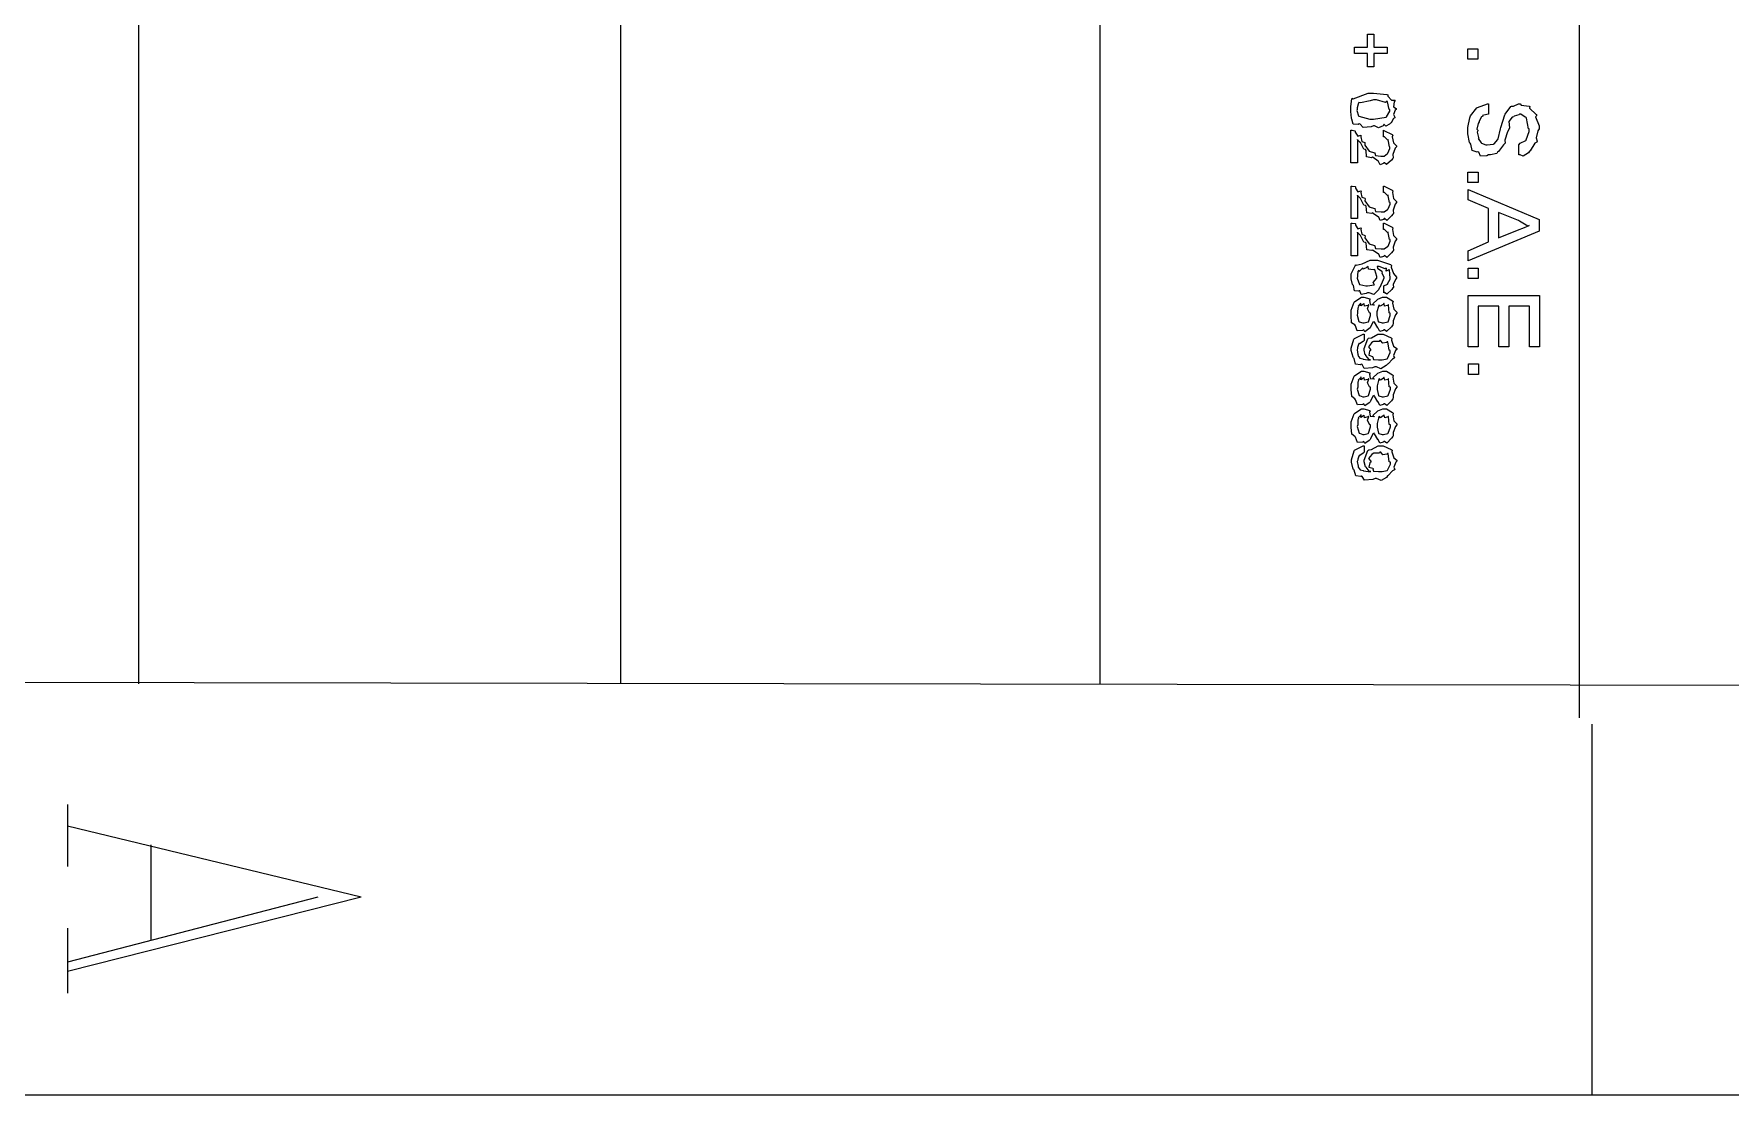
# Model space of a CAD drawing. Extents: x 0.2 to 11.6, y 0.3 to 16.2.
# Drawn here: x 1.045 to 1.96, y 0.31 to 0.882 of the extents above; entities that cross this region are included whole.
import ezdxf

# ---------------------------------------------------------------- set-up
doc = ezdxf.new("R2010")
doc.units = 0
doc.header["$MEASUREMENT"] = 0

msp = doc.modelspace()

# ---------------------------------------------------------------- linework, layer by layer
at = {"color": 0}
for p, q in [((1.10167, 4.18001), (1.10167, 0.531685)), ((1.36165, 0.531685), (1.36165, 4.18001)), ((1.62001, 0.531685), (1.62001, 4.18001)), ((1.87831, 0.513346), (1.87831, 4.18001)), ((1.76406, 0.875), (1.76406, 0.881944)), ((1.76406, 0.881944), (1.76753, 0.881943)), ((1.76753, 0.881943), (1.76753, 0.874999)), ((1.75711, 0.875), (1.76406, 0.875)), ((1.75711, 0.871529), (1.75711, 0.875)), ((1.75711, 0.875), (1.75711, 0.875)), ((1.76406, 0.871529), (1.75711, 0.871529)), ((1.76406, 0.864368), (1.76406, 0.871529)), ((1.76753, 0.874999), (1.77468, 0.874999)), ((1.77468, 0.871528), (1.76753, 0.871528)), ((1.76753, 0.871528), (1.76753, 0.864367)), ((1.77468, 0.874999), (1.77468, 0.871528)), ((1.81814, 0.874078), (1.82357, 0.874079)), ((1.81814, 0.868435), (1.81814, 0.874078)), ((1.81814, 0.874078), (1.81814, 0.874078)), ((1.82357, 0.874079), (1.82357, 0.868435)), ((1.76753, 0.864367), (1.76406, 0.864368)), ((1.82357, 0.868435), (1.81814, 0.868435)), ((1.7551, 0.842935), (1.75564, 0.847168)), ((1.7551, 0.841415), (1.7551, 0.842935)), ((1.7551, 0.840276), (1.7551, 0.841415)), ((1.75564, 0.847168), (1.75575, 0.847492)), ((1.75575, 0.847492), (1.75646, 0.847004)), ((1.75646, 0.847004), (1.76454, 0.850096)), ((1.75857, 0.841415), (1.75831, 0.840713)), ((1.759, 0.84429), (1.75857, 0.842175)), ((1.75857, 0.842175), (1.75857, 0.841415)), ((1.75944, 0.845104), (1.759, 0.84429)), ((1.76025, 0.844997), (1.75944, 0.845157)), ((1.75944, 0.845157), (1.75944, 0.845104)), ((1.76557, 0.845975), (1.76025, 0.844997)), ((1.76454, 0.850096), (1.76725, 0.850096)), ((1.76725, 0.846625), (1.76557, 0.845975)), ((1.76725, 0.850096), (1.76725, 0.850096)), ((1.76725, 0.850096), (1.77447, 0.849393)), ((1.76725, 0.850096), (1.76725, 0.850096)), ((1.76888, 0.846624), (1.76725, 0.846625)), ((1.76725, 0.846625), (1.76725, 0.846625)), ((1.77382, 0.845104), (1.76888, 0.846624)), ((1.77463, 0.845756), (1.77382, 0.845104)), ((1.77447, 0.849393), (1.77507, 0.849229)), ((1.77485, 0.845431), (1.77463, 0.845756)), ((1.77587, 0.841417), (1.77485, 0.845431)), ((1.77507, 0.849229), (1.77507, 0.848525)), ((1.77507, 0.848525), (1.77696, 0.846353)), ((1.77615, 0.841417), (1.77587, 0.841417)), ((1.77615, 0.840386), (1.77615, 0.841417)), ((1.77696, 0.846353), (1.77892, 0.846354)), ((1.77854, 0.845539), (1.77815, 0.842828)), ((1.77815, 0.842828), (1.77962, 0.841796)), ((1.77897, 0.846192), (1.77854, 0.845539)), ((1.77892, 0.846354), (1.77897, 0.846192)), ((1.77962, 0.841415), (1.77903, 0.840929)), ((1.77962, 0.841796), (1.77962, 0.841415)), ((1.81961, 0.83789), (1.82297, 0.842176)), ((1.82297, 0.842176), (1.8234, 0.842449)), ((1.8234, 0.842449), (1.82872, 0.844401)), ((1.8234, 0.842449), (1.8234, 0.842449)), ((1.82872, 0.844401), (1.82926, 0.8444)), ((1.82926, 0.8444), (1.82926, 0.838758)), ((1.82926, 0.8444), (1.82926, 0.8444)), ((1.83832, 0.838813), (1.84131, 0.842882)), ((1.84131, 0.842882), (1.84164, 0.843099)), ((1.84164, 0.843099), (1.84272, 0.843207)), ((1.84164, 0.843099), (1.84164, 0.843099)), ((1.84272, 0.843207), (1.84549, 0.8444)), ((1.84549, 0.8444), (1.8464, 0.844401)), ((1.8464, 0.844401), (1.84685, 0.843696)), ((1.84685, 0.843696), (1.85118, 0.843153)), ((1.85118, 0.843153), (1.85161, 0.842882)), ((1.85161, 0.842882), (1.85151, 0.842014)), ((1.85151, 0.842014), (1.85508, 0.83865)), ((1.75543, 0.83675), (1.7551, 0.840276)), ((1.75553, 0.836424), (1.75543, 0.83675)), ((1.75564, 0.836099), (1.75553, 0.836424)), ((1.75629, 0.833386), (1.75564, 0.836099)), ((1.75911, 0.833225), (1.75629, 0.833386)), ((1.75831, 0.840713), (1.75928, 0.837944)), ((1.75965, 0.833604), (1.75911, 0.833225)), ((1.75928, 0.837944), (1.75944, 0.837726)), ((1.75944, 0.837726), (1.75944, 0.837726)), ((1.75944, 0.837726), (1.76531, 0.836207)), ((1.76019, 0.833442), (1.75965, 0.833604)), ((1.76172, 0.831543), (1.76019, 0.833442)), ((1.76531, 0.836207), (1.76725, 0.836207)), ((1.76725, 0.832519), (1.766, 0.831976)), ((1.76725, 0.836207), (1.77408, 0.837131)), ((1.76725, 0.836207), (1.76725, 0.836207)), ((1.7679, 0.832519), (1.76725, 0.832519)), ((1.76997, 0.831376), (1.7679, 0.832519)), ((1.77246, 0.832572), (1.76997, 0.831376)), ((1.77289, 0.833169), (1.77246, 0.832572)), ((1.77306, 0.833225), (1.77289, 0.833169)), ((1.77393, 0.832301), (1.77306, 0.833225)), ((1.77604, 0.833496), (1.77393, 0.832301)), ((1.77408, 0.837131), (1.77442, 0.837294)), ((1.77442, 0.837294), (1.77615, 0.840386)), ((1.77442, 0.837294), (1.77442, 0.837294)), ((1.77658, 0.834038), (1.77604, 0.833496)), ((1.77681, 0.834092), (1.77658, 0.834038)), ((1.77806, 0.836532), (1.77681, 0.834092)), ((1.77903, 0.840929), (1.77806, 0.838596)), ((1.77806, 0.838596), (1.77886, 0.837185)), ((1.77875, 0.836858), (1.77806, 0.836532)), ((1.77886, 0.837185), (1.77875, 0.836858)), ((1.81819, 0.831599), (1.81928, 0.836914)), ((1.81928, 0.836914), (1.8195, 0.837457)), ((1.8195, 0.837457), (1.81961, 0.83789)), ((1.82383, 0.833713), (1.82297, 0.830783)), ((1.82428, 0.834636), (1.82383, 0.833713)), ((1.82437, 0.834961), (1.82428, 0.834636)), ((1.82551, 0.837457), (1.82437, 0.834961)), ((1.82622, 0.837674), (1.82551, 0.837457)), ((1.82844, 0.838596), (1.82611, 0.838053)), ((1.82611, 0.838053), (1.82622, 0.837728)), ((1.82622, 0.837728), (1.82622, 0.837674)), ((1.82926, 0.838758), (1.82844, 0.838596)), ((1.83599, 0.831597), (1.83817, 0.838378)), ((1.83817, 0.838378), (1.83838, 0.83876)), ((1.83838, 0.83876), (1.83832, 0.838813)), ((1.84212, 0.837238), (1.84022, 0.834907)), ((1.84022, 0.834907), (1.84056, 0.831489)), ((1.84293, 0.837457), (1.84212, 0.837238)), ((1.8431, 0.837674), (1.84293, 0.837457)), ((1.84565, 0.838542), (1.8431, 0.837674)), ((1.84597, 0.838758), (1.84565, 0.838542)), ((1.84674, 0.838758), (1.84597, 0.838758)), ((1.84907, 0.83724), (1.84674, 0.838758)), ((1.84967, 0.837022), (1.84907, 0.83724)), ((1.84987, 0.836697), (1.84967, 0.837022)), ((1.85097, 0.830946), (1.84987, 0.836697)), ((1.85531, 0.838106), (1.85471, 0.8374)), ((1.85471, 0.8374), (1.85661, 0.832574)), ((1.85508, 0.83865), (1.85531, 0.838106)), ((1.85661, 0.832574), (1.85661, 0.830946)), ((1.75515, 0.812556), (1.75515, 0.830135)), ((1.75515, 0.830135), (1.75575, 0.830135)), ((1.75575, 0.830135), (1.75732, 0.829808)), ((1.75732, 0.829808), (1.75754, 0.829699)), ((1.75754, 0.829699), (1.75754, 0.829046)), ((1.75754, 0.829046), (1.75885, 0.827042)), ((1.75874, 0.825035), (1.75863, 0.825143)), ((1.75863, 0.825143), (1.75863, 0.812556)), ((1.7601, 0.823624), (1.75874, 0.825035)), ((1.75885, 0.827042), (1.76042, 0.827474)), ((1.76014, 0.823624), (1.7601, 0.823624)), ((1.76025, 0.823461), (1.76014, 0.823624)), ((1.7621, 0.819881), (1.76025, 0.823461)), ((1.76042, 0.827474), (1.76058, 0.827313)), ((1.76058, 0.827313), (1.76042, 0.826606)), ((1.76042, 0.826606), (1.76107, 0.824058)), ((1.76107, 0.824058), (1.76264, 0.823515)), ((1.766, 0.831976), (1.76172, 0.831543)), ((1.76264, 0.823515), (1.76275, 0.82319)), ((1.76275, 0.82319), (1.76269, 0.822158)), ((1.77274, 0.82666), (1.77274, 0.830135)), ((1.77274, 0.830135), (1.77294, 0.830078)), ((1.77328, 0.826662), (1.77274, 0.82666)), ((1.77294, 0.830078), (1.7774, 0.82791)), ((1.7749, 0.825032), (1.77328, 0.826662)), ((1.77512, 0.825143), (1.7749, 0.825032)), ((1.77528, 0.824926), (1.77512, 0.825143)), ((1.77593, 0.821236), (1.77528, 0.824926)), ((1.7774, 0.82791), (1.77772, 0.827528)), ((1.77772, 0.827528), (1.77746, 0.82666)), ((1.77746, 0.82666), (1.77806, 0.823408)), ((1.77806, 0.823408), (1.77968, 0.821778)), ((1.81819, 0.829644), (1.81819, 0.831599)), ((1.81819, 0.828125), (1.81819, 0.829644)), ((1.81917, 0.823514), (1.81819, 0.828125)), ((1.8195, 0.823133), (1.81917, 0.823514)), ((1.81972, 0.822647), (1.8195, 0.823133)), ((1.82297, 0.830783), (1.82362, 0.830132)), ((1.82362, 0.829861), (1.82324, 0.829101)), ((1.82324, 0.829101), (1.82394, 0.826281)), ((1.82362, 0.830132), (1.82362, 0.829861)), ((1.82406, 0.825956), (1.82383, 0.825629)), ((1.82383, 0.825629), (1.82542, 0.823296)), ((1.82394, 0.826281), (1.82406, 0.825956)), ((1.82542, 0.823296), (1.82557, 0.823135)), ((1.82557, 0.823135), (1.82557, 0.823135)), ((1.82557, 0.823135), (1.82785, 0.822267)), ((1.83231, 0.822754), (1.83431, 0.825139)), ((1.83431, 0.825139), (1.83447, 0.825521)), ((1.83447, 0.825521), (1.83578, 0.830836)), ((1.83447, 0.825521), (1.83447, 0.825521)), ((1.83578, 0.830836), (1.83599, 0.831597)), ((1.83599, 0.831597), (1.83599, 0.831597)), ((1.83817, 0.822915), (1.8374, 0.822374)), ((1.83963, 0.82921), (1.83817, 0.824761)), ((1.83817, 0.824761), (1.83832, 0.823242)), ((1.83832, 0.823242), (1.83817, 0.822915)), ((1.84033, 0.830513), (1.83963, 0.82921)), ((1.84056, 0.831489), (1.84033, 0.830513)), ((1.84576, 0.822265), (1.84631, 0.823133)), ((1.84631, 0.823133), (1.84944, 0.824544)), ((1.84944, 0.824544), (1.84967, 0.824869)), ((1.84961, 0.824978), (1.85118, 0.829482)), ((1.84967, 0.824869), (1.84961, 0.824978)), ((1.85118, 0.830946), (1.85097, 0.830946)), ((1.85118, 0.829482), (1.85118, 0.830946)), ((1.85428, 0.823133), (1.85183, 0.819117)), ((1.85531, 0.823785), (1.85428, 0.823133)), ((1.8559, 0.829917), (1.85493, 0.82601)), ((1.85493, 0.82601), (1.85547, 0.824219)), ((1.85547, 0.824219), (1.85531, 0.823785)), ((1.85661, 0.830946), (1.8559, 0.829917)), ((1.76297, 0.819718), (1.7621, 0.819881)), ((1.76269, 0.822158), (1.76497, 0.818958)), ((1.76335, 0.819282), (1.76297, 0.819718)), ((1.76361, 0.815757), (1.76335, 0.819282)), ((1.76633, 0.815268), (1.76361, 0.815757)), ((1.76497, 0.818958), (1.76785, 0.817982)), ((1.76687, 0.815594), (1.76633, 0.815268)), ((1.76714, 0.815375), (1.76687, 0.815594)), ((1.76992, 0.813422), (1.76714, 0.815375)), ((1.76785, 0.817982), (1.76818, 0.817762)), ((1.76818, 0.817762), (1.76807, 0.817762)), ((1.76807, 0.817762), (1.76839, 0.816463)), ((1.76839, 0.816463), (1.77132, 0.816246)), ((1.77132, 0.816246), (1.77229, 0.816246)), ((1.77229, 0.816246), (1.773, 0.816243)), ((1.773, 0.816243), (1.7749, 0.817546)), ((1.77701, 0.814021), (1.77442, 0.811635)), ((1.7749, 0.817546), (1.77512, 0.817764)), ((1.77512, 0.817764), (1.77621, 0.820368)), ((1.77512, 0.817764), (1.77512, 0.817764)), ((1.77621, 0.821236), (1.77593, 0.821236)), ((1.77621, 0.820368), (1.77621, 0.821236)), ((1.77772, 0.814942), (1.77701, 0.814021)), ((1.778, 0.815322), (1.77772, 0.814942)), ((1.77897, 0.820422), (1.77783, 0.817111)), ((1.77783, 0.817111), (1.778, 0.815322)), ((1.77968, 0.821235), (1.77897, 0.820422)), ((1.77968, 0.821778), (1.77968, 0.821235)), ((1.82058, 0.819226), (1.81972, 0.822647)), ((1.82319, 0.818306), (1.82058, 0.819226)), ((1.82362, 0.818576), (1.82319, 0.818306)), ((1.82406, 0.818307), (1.82362, 0.818576)), ((1.82493, 0.816243), (1.82406, 0.818307)), ((1.82835, 0.816407), (1.82493, 0.816243)), ((1.82785, 0.822267), (1.82861, 0.822267)), ((1.82926, 0.816839), (1.82835, 0.816407)), ((1.82861, 0.822267), (1.83182, 0.822646)), ((1.82861, 0.822267), (1.82861, 0.822267)), ((1.8304, 0.816839), (1.82926, 0.816839)), ((1.83382, 0.8176), (1.8304, 0.816839)), ((1.83182, 0.822646), (1.83208, 0.8227)), ((1.83208, 0.8227), (1.83231, 0.822754)), ((1.83425, 0.818358), (1.83382, 0.8176)), ((1.83464, 0.818631), (1.83425, 0.818358)), ((1.8374, 0.822374), (1.83464, 0.818631)), ((1.84576, 0.816839), (1.84576, 0.822265)), ((1.84576, 0.822265), (1.84576, 0.822265)), ((1.84631, 0.816894), (1.84576, 0.816839)), ((1.8481, 0.816136), (1.84631, 0.816894)), ((1.85081, 0.817978), (1.8481, 0.816136)), ((1.8514, 0.818793), (1.85081, 0.817978)), ((1.85183, 0.819117), (1.8514, 0.818793)), ((1.75863, 0.812556), (1.75515, 0.812556)), ((1.75863, 0.812556), (1.75863, 0.812556)), ((1.77012, 0.813314), (1.76992, 0.813422)), ((1.76992, 0.813422), (1.76992, 0.813422)), ((1.77089, 0.811524), (1.77012, 0.813314)), ((1.77262, 0.812178), (1.77089, 0.811524)), ((1.77294, 0.812554), (1.77262, 0.812178)), ((1.77328, 0.812556), (1.77294, 0.812554)), ((1.77442, 0.811635), (1.77328, 0.812556)), ((1.81825, 0.807565), (1.82368, 0.807563)), ((1.81825, 0.801921), (1.81825, 0.807565)), ((1.81825, 0.807565), (1.81825, 0.807565)), ((1.82368, 0.807563), (1.82368, 0.801921)), ((1.75521, 0.782497), (1.75521, 0.800076)), ((1.75521, 0.800076), (1.75581, 0.800076)), ((1.75581, 0.800076), (1.75737, 0.79975)), ((1.75737, 0.79975), (1.7576, 0.79964)), ((1.7576, 0.79964), (1.7576, 0.798989)), ((1.7576, 0.798989), (1.7589, 0.796983)), ((1.7589, 0.796983), (1.76047, 0.797418)), ((1.76047, 0.797418), (1.76064, 0.797254)), ((1.76064, 0.797254), (1.76047, 0.796547)), ((1.76047, 0.796547), (1.76113, 0.794001)), ((1.77279, 0.796604), (1.77279, 0.800074)), ((1.77279, 0.800074), (1.773, 0.800022)), ((1.77333, 0.796606), (1.77279, 0.796604)), ((1.773, 0.800022), (1.77746, 0.797851)), ((1.77496, 0.794976), (1.77333, 0.796606)), ((1.77746, 0.797851), (1.77778, 0.797472)), ((1.77778, 0.797472), (1.7775, 0.796604)), ((1.7775, 0.796604), (1.7781, 0.793349)), ((1.82368, 0.801921), (1.81825, 0.801921)), ((1.81831, 0.798125), (1.85672, 0.782064)), ((1.81831, 0.792699), (1.81831, 0.798125)), ((1.81831, 0.798125), (1.81831, 0.798125)), ((1.75879, 0.794978), (1.75868, 0.795086)), ((1.75868, 0.795086), (1.75868, 0.782497)), ((1.76014, 0.793565), (1.75879, 0.794978)), ((1.76019, 0.793565), (1.76014, 0.793565)), ((1.76031, 0.793401), (1.76019, 0.793565)), ((1.76215, 0.789822), (1.76031, 0.793401)), ((1.76113, 0.794001), (1.76269, 0.793457)), ((1.76303, 0.78966), (1.76215, 0.789822)), ((1.76269, 0.793457), (1.76281, 0.793132)), ((1.76281, 0.793132), (1.76275, 0.792103)), ((1.76275, 0.792103), (1.76503, 0.788901)), ((1.7634, 0.789224), (1.76303, 0.78966)), ((1.76367, 0.785699), (1.7634, 0.789224)), ((1.76503, 0.788901), (1.7679, 0.787925)), ((1.7679, 0.787925), (1.76824, 0.787706)), ((1.76824, 0.787706), (1.76813, 0.787706)), ((1.76813, 0.787706), (1.76844, 0.786406)), ((1.76844, 0.786406), (1.77138, 0.786187)), ((1.77306, 0.786185), (1.77496, 0.787489)), ((1.77518, 0.795086), (1.77496, 0.794976)), ((1.77496, 0.787489), (1.77518, 0.787708)), ((1.77533, 0.794869), (1.77518, 0.795086)), ((1.77518, 0.787708), (1.77626, 0.790313)), ((1.77518, 0.787708), (1.77518, 0.787708)), ((1.77599, 0.791178), (1.77533, 0.794869)), ((1.77626, 0.791178), (1.77599, 0.791178)), ((1.77626, 0.790313), (1.77626, 0.791178)), ((1.77903, 0.790367), (1.77789, 0.787056)), ((1.77789, 0.787056), (1.77806, 0.785267)), ((1.7781, 0.793349), (1.77974, 0.791719)), ((1.77974, 0.791176), (1.77903, 0.790367)), ((1.77974, 0.791719), (1.77974, 0.791176)), ((1.82937, 0.787924), (1.81831, 0.792699)), ((1.82937, 0.769911), (1.82937, 0.787924)), ((1.75868, 0.782497), (1.75521, 0.782497)), ((1.75521, 0.762532), (1.75521, 0.780112)), ((1.75521, 0.780112), (1.75581, 0.780112)), ((1.75581, 0.780112), (1.75737, 0.779787)), ((1.75737, 0.779787), (1.7576, 0.779676)), ((1.7576, 0.779676), (1.7576, 0.779024)), ((1.7576, 0.779024), (1.7589, 0.777019)), ((1.75868, 0.782497), (1.75868, 0.782497)), ((1.7589, 0.777019), (1.76047, 0.777453)), ((1.76047, 0.777453), (1.76064, 0.777289)), ((1.76064, 0.777289), (1.76047, 0.776585)), ((1.76639, 0.785211), (1.76367, 0.785699)), ((1.76693, 0.785536), (1.76639, 0.785211)), ((1.76719, 0.785317), (1.76693, 0.785536)), ((1.76997, 0.783364), (1.76719, 0.785317)), ((1.77018, 0.783256), (1.76997, 0.783364)), ((1.76997, 0.783364), (1.76997, 0.783364)), ((1.77094, 0.781465), (1.77018, 0.783256)), ((1.77268, 0.782117), (1.77094, 0.781465)), ((1.77138, 0.786187), (1.77235, 0.786187)), ((1.77235, 0.786187), (1.77306, 0.786185)), ((1.773, 0.782497), (1.77268, 0.782117)), ((1.77279, 0.776639), (1.77279, 0.780111)), ((1.77279, 0.780111), (1.773, 0.780057)), ((1.77333, 0.7825), (1.773, 0.782497)), ((1.773, 0.780057), (1.77746, 0.777886)), ((1.77447, 0.781575), (1.77333, 0.7825)), ((1.77707, 0.783964), (1.77447, 0.781575)), ((1.77778, 0.784883), (1.77707, 0.783964)), ((1.77746, 0.777886), (1.77778, 0.777507)), ((1.77778, 0.777507), (1.7775, 0.776639)), ((1.77806, 0.785267), (1.77778, 0.784883)), ((1.83479, 0.785753), (1.83479, 0.772083)), ((1.84543, 0.781414), (1.83479, 0.785753)), ((1.83479, 0.785753), (1.83479, 0.785753)), ((1.84603, 0.781142), (1.84543, 0.781414)), ((1.84586, 0.776639), (1.84787, 0.777399)), ((1.85058, 0.778376), (1.84603, 0.781142)), ((1.84787, 0.777399), (1.85118, 0.77881)), ((1.85129, 0.77881), (1.85058, 0.778376)), ((1.85118, 0.77881), (1.85129, 0.77881)), ((1.85672, 0.782064), (1.85672, 0.775771)), ((1.75879, 0.775012), (1.75868, 0.775121)), ((1.75868, 0.775121), (1.75868, 0.762532)), ((1.76014, 0.773601), (1.75879, 0.775012)), ((1.76019, 0.773601), (1.76014, 0.773601)), ((1.76031, 0.773436), (1.76019, 0.773601)), ((1.76215, 0.769858), (1.76031, 0.773436)), ((1.76047, 0.776585), (1.76113, 0.774036)), ((1.76113, 0.774036), (1.76269, 0.773493)), ((1.76303, 0.769696), (1.76215, 0.769858)), ((1.76269, 0.773493), (1.76281, 0.773168)), ((1.76281, 0.773168), (1.76275, 0.772137)), ((1.76275, 0.772137), (1.76503, 0.768936)), ((1.7634, 0.76926), (1.76303, 0.769696)), ((1.76367, 0.765735), (1.7634, 0.76926)), ((1.76503, 0.768936), (1.7679, 0.76796)), ((1.77333, 0.77664), (1.77279, 0.776639)), ((1.77496, 0.775011), (1.77333, 0.77664)), ((1.77518, 0.775121), (1.77496, 0.775011)), ((1.77533, 0.774904), (1.77518, 0.775121)), ((1.77518, 0.767743), (1.77626, 0.770347)), ((1.77599, 0.771213), (1.77533, 0.774904)), ((1.77626, 0.771215), (1.77599, 0.771213)), ((1.77626, 0.770347), (1.77626, 0.771215)), ((1.7775, 0.776639), (1.7781, 0.773385)), ((1.77903, 0.770401), (1.77789, 0.76709)), ((1.7781, 0.773385), (1.77974, 0.771756)), ((1.77974, 0.771213), (1.77903, 0.770401)), ((1.77974, 0.771756), (1.77974, 0.771213)), ((1.85672, 0.775771), (1.81831, 0.759712)), ((1.81831, 0.765139), (1.82937, 0.769911)), ((1.83479, 0.772083), (1.84586, 0.776639)), ((1.84586, 0.776639), (1.84586, 0.776639)), ((1.75868, 0.762532), (1.75521, 0.762532)), ((1.75868, 0.762532), (1.75868, 0.762532)), ((1.76118, 0.758137), (1.76551, 0.760146)), ((1.76639, 0.765247), (1.76367, 0.765735)), ((1.76551, 0.760146), (1.76699, 0.760143)), ((1.76693, 0.765572), (1.76639, 0.765247)), ((1.76719, 0.765354), (1.76693, 0.765572)), ((1.76699, 0.760143), (1.76947, 0.760146)), ((1.76996, 0.7634), (1.76719, 0.765354)), ((1.7679, 0.76796), (1.76824, 0.76774)), ((1.76824, 0.76774), (1.76813, 0.76774)), ((1.76813, 0.76774), (1.76844, 0.76644)), ((1.76844, 0.76644), (1.77138, 0.766224)), ((1.76947, 0.760146), (1.77642, 0.757813)), ((1.77018, 0.763292), (1.76996, 0.7634)), ((1.76996, 0.7634), (1.76996, 0.7634)), ((1.77094, 0.761501), (1.77018, 0.763292)), ((1.77268, 0.762153), (1.77094, 0.761501)), ((1.77138, 0.766224), (1.77235, 0.766224)), ((1.77235, 0.766224), (1.77306, 0.766222)), ((1.773, 0.762532), (1.77268, 0.762153)), ((1.77333, 0.762535), (1.773, 0.762532)), ((1.77306, 0.766222), (1.77496, 0.767524)), ((1.77447, 0.761613), (1.77333, 0.762535)), ((1.77707, 0.763999), (1.77447, 0.761613)), ((1.77496, 0.767524), (1.77518, 0.767743)), ((1.77518, 0.767743), (1.77518, 0.767743)), ((1.77778, 0.764919), (1.77707, 0.763999)), ((1.77806, 0.765301), (1.77778, 0.764919)), ((1.77789, 0.76709), (1.77806, 0.765301)), ((1.81831, 0.759712), (1.81831, 0.765139)), ((1.75526, 0.752658), (1.75743, 0.757107)), ((1.75526, 0.751031), (1.75526, 0.752658)), ((1.75526, 0.750054), (1.75526, 0.751031)), ((1.75608, 0.747017), (1.75526, 0.750054)), ((1.75743, 0.757107), (1.75786, 0.757542)), ((1.75786, 0.757542), (1.75792, 0.757379)), ((1.75792, 0.757379), (1.76118, 0.758137)), ((1.75874, 0.751247), (1.75846, 0.750378)), ((1.75846, 0.750378), (1.75982, 0.747017)), ((1.75896, 0.754017), (1.75874, 0.751953)), ((1.75874, 0.751953), (1.75874, 0.751247)), ((1.75939, 0.754718), (1.75896, 0.754017)), ((1.75956, 0.754067), (1.75939, 0.754718)), ((1.75939, 0.754718), (1.75939, 0.754718)), ((1.76113, 0.755479), (1.75956, 0.754067)), ((1.76156, 0.756022), (1.76113, 0.755479)), ((1.76172, 0.755208), (1.76156, 0.756022)), ((1.76156, 0.756022), (1.76156, 0.756022)), ((1.76378, 0.756239), (1.76172, 0.755208)), ((1.76438, 0.756671), (1.76378, 0.756239)), ((1.76443, 0.756671), (1.76438, 0.756671)), ((1.76438, 0.756671), (1.76438, 0.756671)), ((1.76471, 0.755208), (1.76443, 0.756671)), ((1.76714, 0.754935), (1.76471, 0.755208)), ((1.76785, 0.755154), (1.76714, 0.754935)), ((1.76719, 0.748154), (1.76915, 0.750489)), ((1.76807, 0.754935), (1.76785, 0.755154)), ((1.76915, 0.751247), (1.76807, 0.754935)), ((1.76915, 0.750489), (1.76915, 0.751247)), ((1.76915, 0.751247), (1.76915, 0.751247)), ((1.77046, 0.756674), (1.76937, 0.756674)), ((1.76937, 0.756674), (1.76953, 0.75586)), ((1.76953, 0.75586), (1.77181, 0.754176)), ((1.77371, 0.755369), (1.77046, 0.756674)), ((1.77181, 0.754176), (1.77197, 0.75385)), ((1.77197, 0.75385), (1.77186, 0.753036)), ((1.77186, 0.753036), (1.77285, 0.751083)), ((1.77285, 0.750378), (1.77251, 0.749511)), ((1.77285, 0.751083), (1.77285, 0.750378)), ((1.77414, 0.755806), (1.77371, 0.755369)), ((1.77431, 0.755697), (1.77414, 0.755806)), ((1.77425, 0.754125), (1.77431, 0.755697)), ((1.77556, 0.754826), (1.77425, 0.754125)), ((1.77496, 0.747396), (1.77632, 0.749838)), ((1.77587, 0.755153), (1.77556, 0.754826)), ((1.77593, 0.754665), (1.77587, 0.755153)), ((1.77632, 0.750599), (1.77593, 0.754665)), ((1.77632, 0.749838), (1.77632, 0.750599)), ((1.77632, 0.750599), (1.77632, 0.750599)), ((1.77642, 0.757813), (1.77696, 0.757322)), ((1.77696, 0.757322), (1.77681, 0.756293)), ((1.77681, 0.756293), (1.77806, 0.752929)), ((1.77914, 0.749729), (1.77794, 0.746962)), ((1.77806, 0.752929), (1.77979, 0.751031)), ((1.77979, 0.750378), (1.77914, 0.749729)), ((1.77979, 0.751031), (1.77979, 0.750378)), ((1.81836, 0.75586), (1.82378, 0.75586)), ((1.81836, 0.750215), (1.81836, 0.75586)), ((1.81836, 0.75586), (1.81836, 0.75586)), ((1.82379, 0.750217), (1.81836, 0.750215)), ((1.82378, 0.75586), (1.82379, 0.750217)), ((1.75635, 0.74669), (1.75608, 0.747017)), ((1.75651, 0.746364), (1.75635, 0.74669)), ((1.75711, 0.743544), (1.75651, 0.746364)), ((1.75928, 0.743329), (1.75711, 0.743544)), ((1.7596, 0.743653), (1.75928, 0.743329)), ((1.75993, 0.74349), (1.7596, 0.743653)), ((1.75982, 0.747017), (1.76004, 0.746907)), ((1.76069, 0.74159), (1.75993, 0.74349)), ((1.76004, 0.746907), (1.76004, 0.746907)), ((1.76004, 0.746907), (1.76313, 0.746257)), ((1.76346, 0.742078), (1.76069, 0.74159)), ((1.76313, 0.746257), (1.76417, 0.746254)), ((1.76417, 0.742565), (1.76346, 0.742078)), ((1.76417, 0.746254), (1.76764, 0.746799)), ((1.76417, 0.746254), (1.76417, 0.746254)), ((1.76497, 0.742567), (1.76417, 0.742565)), ((1.76747, 0.741644), (1.76497, 0.742567)), ((1.76768, 0.746907), (1.76719, 0.748154)), ((1.77007, 0.744031), (1.76747, 0.741644)), ((1.76764, 0.746799), (1.76785, 0.746907)), ((1.76785, 0.746907), (1.76768, 0.746907)), ((1.77046, 0.744954), (1.77007, 0.744031)), ((1.77083, 0.745332), (1.77046, 0.744954)), ((1.77251, 0.749511), (1.77083, 0.745332)), ((1.77285, 0.746254), (1.7749, 0.747232)), ((1.77285, 0.742565), (1.77285, 0.746254)), ((1.77285, 0.746254), (1.77285, 0.746254)), ((1.77322, 0.742622), (1.77285, 0.742565)), ((1.77285, 0.742565), (1.77285, 0.742565)), ((1.77458, 0.741863), (1.77322, 0.742622)), ((1.77713, 0.744249), (1.77458, 0.741863)), ((1.7749, 0.747232), (1.77501, 0.74734)), ((1.77501, 0.74734), (1.77496, 0.747396)), ((1.77783, 0.745171), (1.77713, 0.744249)), ((1.77806, 0.745443), (1.77783, 0.745171)), ((1.77794, 0.746962), (1.77806, 0.745443)), ((1.81836, 0.740994), (1.85678, 0.740996)), ((1.81836, 0.713433), (1.81836, 0.740994)), ((1.81836, 0.740994), (1.81836, 0.740994)), ((1.85678, 0.740996), (1.85678, 0.713435)), ((1.75532, 0.733075), (1.75694, 0.737414)), ((1.75532, 0.7315), (1.75532, 0.733075)), ((1.75532, 0.730251), (1.75532, 0.7315)), ((1.75694, 0.737414), (1.75726, 0.737794)), ((1.75726, 0.737794), (1.76085, 0.740181)), ((1.75726, 0.737794), (1.75726, 0.737794)), ((1.75879, 0.731501), (1.75851, 0.730524)), ((1.7589, 0.734213), (1.75879, 0.732206)), ((1.75879, 0.732206), (1.75879, 0.731501)), ((1.75922, 0.734972), (1.7589, 0.734213)), ((1.76019, 0.736493), (1.75906, 0.735244)), ((1.75906, 0.735244), (1.75922, 0.735028)), ((1.75922, 0.735028), (1.75922, 0.734972)), ((1.76053, 0.736925), (1.76019, 0.736493)), ((1.76047, 0.735513), (1.76058, 0.736925)), ((1.76193, 0.736328), (1.76047, 0.735513)), ((1.76058, 0.736925), (1.76053, 0.736925)), ((1.76085, 0.740181), (1.76204, 0.740181)), ((1.76226, 0.736708), (1.76193, 0.736328)), ((1.76204, 0.740181), (1.76204, 0.740181)), ((1.76204, 0.740181), (1.76531, 0.739312)), ((1.76243, 0.735351), (1.76226, 0.736708)), ((1.76226, 0.736708), (1.76226, 0.736708)), ((1.76226, 0.736708), (1.76226, 0.736708)), ((1.76421, 0.735729), (1.76243, 0.735351)), ((1.76411, 0.733943), (1.76476, 0.736003)), ((1.76519, 0.731661), (1.76411, 0.733943)), ((1.76465, 0.736058), (1.76421, 0.735729)), ((1.76476, 0.736003), (1.76465, 0.736058)), ((1.76551, 0.739097), (1.76519, 0.738553)), ((1.76519, 0.738553), (1.76551, 0.736167)), ((1.76574, 0.731501), (1.76519, 0.731661)), ((1.76531, 0.739312), (1.76551, 0.739097)), ((1.76551, 0.736167), (1.76764, 0.736058)), ((1.76574, 0.73036), (1.76574, 0.731501)), ((1.76693, 0.736601), (1.76942, 0.738932)), ((1.76758, 0.73584), (1.76693, 0.736601)), ((1.76768, 0.73584), (1.76758, 0.73584)), ((1.76764, 0.736058), (1.76768, 0.73584)), ((1.76768, 0.73584), (1.76768, 0.73584)), ((1.77001, 0.735135), (1.76921, 0.73226)), ((1.76921, 0.73226), (1.76921, 0.731282)), ((1.76942, 0.738932), (1.76964, 0.739097)), ((1.76964, 0.739097), (1.77225, 0.740182)), ((1.76964, 0.739097), (1.76964, 0.739097)), ((1.77029, 0.736058), (1.77001, 0.735135)), ((1.771, 0.735243), (1.77029, 0.736112)), ((1.77029, 0.736112), (1.77029, 0.736058)), ((1.77257, 0.736275), (1.771, 0.735243)), ((1.77225, 0.740182), (1.77311, 0.740181)), ((1.77289, 0.736708), (1.77257, 0.736275)), ((1.773, 0.736708), (1.77289, 0.736708)), ((1.77289, 0.736708), (1.77289, 0.736708)), ((1.77333, 0.735353), (1.773, 0.736708)), ((1.77311, 0.740181), (1.77431, 0.740182)), ((1.77496, 0.735729), (1.77333, 0.735353)), ((1.77431, 0.740182), (1.77756, 0.738226)), ((1.77528, 0.736058), (1.77496, 0.735729)), ((1.77544, 0.735949), (1.77528, 0.736058)), ((1.77576, 0.731717), (1.77544, 0.735949)), ((1.77636, 0.731501), (1.77576, 0.731717)), ((1.77636, 0.73036), (1.77636, 0.731501)), ((1.77756, 0.738226), (1.77789, 0.737793)), ((1.77789, 0.737793), (1.77761, 0.736871)), ((1.77761, 0.736871), (1.77821, 0.733617)), ((1.77821, 0.733617), (1.77983, 0.732042)), ((1.77983, 0.7315), (1.77914, 0.730686)), ((1.77983, 0.732042), (1.77983, 0.7315)), ((1.82379, 0.735353), (1.82378, 0.713433)), ((1.83485, 0.735353), (1.82379, 0.735353)), ((1.83485, 0.713435), (1.83485, 0.735353)), ((1.85135, 0.735353), (1.84028, 0.735351)), ((1.84028, 0.735351), (1.84028, 0.713433)), ((1.85135, 0.713435), (1.85135, 0.735353)), ((1.75553, 0.7264), (1.75532, 0.730251)), ((1.75726, 0.725206), (1.75553, 0.7264)), ((1.7576, 0.724771), (1.75726, 0.725206)), ((1.75726, 0.725206), (1.75726, 0.725206)), ((1.75857, 0.722004), (1.7576, 0.724771)), ((1.75851, 0.730524), (1.7595, 0.727049)), ((1.7595, 0.727049), (1.75965, 0.72694)), ((1.75965, 0.72694), (1.75965, 0.72694)), ((1.75965, 0.72694), (1.76161, 0.726292)), ((1.76204, 0.722604), (1.76144, 0.722168)), ((1.76161, 0.726292), (1.76226, 0.726289)), ((1.76215, 0.722604), (1.76204, 0.722604)), ((1.76258, 0.721517), (1.76215, 0.722604)), ((1.76226, 0.726289), (1.76449, 0.726832)), ((1.76226, 0.726289), (1.76226, 0.726289)), ((1.76486, 0.72309), (1.76258, 0.721517)), ((1.76449, 0.726832), (1.76465, 0.726942)), ((1.76465, 0.726942), (1.76574, 0.73036)), ((1.76465, 0.726942), (1.76465, 0.726942)), ((1.76551, 0.723689), (1.76486, 0.72309)), ((1.76574, 0.723906), (1.76551, 0.723689)), ((1.76693, 0.726725), (1.76574, 0.723906)), ((1.76768, 0.726942), (1.76693, 0.726725)), ((1.76779, 0.726617), (1.76768, 0.726942)), ((1.76964, 0.723689), (1.76779, 0.726617)), ((1.76921, 0.731282), (1.76921, 0.730197)), ((1.76921, 0.730197), (1.76992, 0.727049)), ((1.76986, 0.723522), (1.76964, 0.723689)), ((1.76964, 0.723689), (1.76964, 0.723689)), ((1.77072, 0.721628), (1.76986, 0.723522)), ((1.76992, 0.727049), (1.77007, 0.72694)), ((1.77007, 0.72694), (1.77018, 0.726779)), ((1.77018, 0.726779), (1.77203, 0.726289)), ((1.77203, 0.726289), (1.77268, 0.726292)), ((1.77289, 0.722601), (1.77257, 0.722224)), ((1.77268, 0.726292), (1.77507, 0.726832)), ((1.77268, 0.726292), (1.77268, 0.726292)), ((1.77328, 0.722604), (1.77289, 0.722601)), ((1.77442, 0.721682), (1.77328, 0.722604)), ((1.77696, 0.724229), (1.77442, 0.721682)), ((1.77507, 0.726832), (1.77528, 0.726942)), ((1.77528, 0.726942), (1.77636, 0.73036)), ((1.77528, 0.726942), (1.77528, 0.726942)), ((1.77767, 0.725206), (1.77696, 0.724229)), ((1.77794, 0.725586), (1.77767, 0.725206)), ((1.77914, 0.730686), (1.77794, 0.727375)), ((1.77794, 0.727375), (1.77794, 0.725586)), ((1.75532, 0.712674), (1.75672, 0.717553)), ((1.75672, 0.717553), (1.75706, 0.717881)), ((1.75706, 0.717881), (1.76172, 0.720215)), ((1.75706, 0.717881), (1.75706, 0.717881)), ((1.76144, 0.722168), (1.75857, 0.722004)), ((1.75928, 0.714681), (1.75879, 0.713051)), ((1.75965, 0.715276), (1.75928, 0.714681)), ((1.75982, 0.714953), (1.75965, 0.715276)), ((1.75965, 0.715276), (1.75965, 0.715276)), ((1.76172, 0.716254), (1.75982, 0.714953)), ((1.76172, 0.720215), (1.76226, 0.720268)), ((1.76226, 0.716796), (1.76172, 0.716254)), ((1.76226, 0.720268), (1.76226, 0.716796)), ((1.76226, 0.720268), (1.76226, 0.720268)), ((1.76226, 0.712456), (1.76421, 0.717718)), ((1.76421, 0.717718), (1.76465, 0.718099)), ((1.76633, 0.715601), (1.7646, 0.713433)), ((1.7646, 0.713433), (1.76574, 0.711914)), ((1.76465, 0.718099), (1.76622, 0.718314)), ((1.76465, 0.718099), (1.76465, 0.718099)), ((1.76622, 0.718314), (1.76975, 0.720269)), ((1.76704, 0.716144), (1.76633, 0.715601)), ((1.76725, 0.716253), (1.76704, 0.716144)), ((1.7704, 0.716308), (1.76725, 0.716253)), ((1.76975, 0.720269), (1.77094, 0.720268)), ((1.77072, 0.716797), (1.7704, 0.716308)), ((1.77257, 0.722224), (1.77072, 0.721628)), ((1.77111, 0.716796), (1.77072, 0.716797)), ((1.77094, 0.720268), (1.77251, 0.720269)), ((1.77229, 0.71544), (1.77111, 0.716796)), ((1.77442, 0.715767), (1.77229, 0.71544)), ((1.77251, 0.720269), (1.77681, 0.718317)), ((1.77485, 0.716144), (1.77442, 0.715767)), ((1.77507, 0.716036), (1.77485, 0.716144)), ((1.77576, 0.711642), (1.77507, 0.716036)), ((1.77681, 0.718317), (1.77724, 0.717882)), ((1.77724, 0.717882), (1.77707, 0.71696)), ((1.77707, 0.71696), (1.77815, 0.713813)), ((1.77815, 0.713813), (1.77983, 0.71251)), ((1.82378, 0.713433), (1.81836, 0.713433)), ((1.84028, 0.713433), (1.83485, 0.713435)), ((1.85678, 0.713435), (1.85135, 0.713435)), ((1.75532, 0.711481), (1.75532, 0.712674)), ((1.75532, 0.712674), (1.75532, 0.712674)), ((1.75629, 0.707736), (1.75532, 0.711481)), ((1.75662, 0.707464), (1.75629, 0.707736)), ((1.75683, 0.707083), (1.75662, 0.707464)), ((1.75771, 0.703992), (1.75683, 0.707083)), ((1.75879, 0.712457), (1.75846, 0.71175)), ((1.75846, 0.71175), (1.75896, 0.70931)), ((1.75879, 0.713051), (1.75879, 0.712457)), ((1.759, 0.708985), (1.7589, 0.708768)), ((1.7589, 0.708768), (1.75999, 0.707249)), ((1.75896, 0.70931), (1.759, 0.708985)), ((1.75999, 0.707249), (1.7601, 0.707249)), ((1.7601, 0.707249), (1.7601, 0.707249)), ((1.7601, 0.707249), (1.76161, 0.706921)), ((1.76161, 0.706921), (1.76183, 0.706814)), ((1.76183, 0.706814), (1.76183, 0.706814)), ((1.76183, 0.706814), (1.76426, 0.706379)), ((1.76226, 0.711587), (1.76226, 0.712456)), ((1.76226, 0.712456), (1.76226, 0.712456)), ((1.76286, 0.708985), (1.76226, 0.711587)), ((1.76313, 0.708985), (1.76286, 0.708985)), ((1.76329, 0.708711), (1.76313, 0.708985)), ((1.76497, 0.706489), (1.76329, 0.708711)), ((1.76426, 0.706379), (1.76508, 0.706379)), ((1.76525, 0.71099), (1.76476, 0.708822)), ((1.76476, 0.708822), (1.76682, 0.708117)), ((1.76574, 0.706381), (1.76497, 0.706489)), ((1.76508, 0.706379), (1.76557, 0.706381)), ((1.76508, 0.706379), (1.76508, 0.706379)), ((1.76574, 0.711372), (1.76525, 0.71099)), ((1.76557, 0.706381), (1.76574, 0.706381)), ((1.76574, 0.711914), (1.76574, 0.711372)), ((1.76682, 0.708117), (1.76704, 0.707897)), ((1.76704, 0.707897), (1.76693, 0.7079)), ((1.76693, 0.7079), (1.76725, 0.706596)), ((1.76725, 0.706596), (1.77001, 0.706379)), ((1.77001, 0.706379), (1.77094, 0.706379)), ((1.77094, 0.706379), (1.77192, 0.706379)), ((1.77094, 0.706379), (1.77094, 0.706379)), ((1.77192, 0.706379), (1.77463, 0.706921)), ((1.77463, 0.706921), (1.77485, 0.707029)), ((1.77485, 0.707029), (1.77636, 0.710286)), ((1.77485, 0.707029), (1.77485, 0.707029)), ((1.77522, 0.70421), (1.77485, 0.703993)), ((1.7775, 0.706812), (1.77522, 0.70421)), ((1.77636, 0.711372), (1.77576, 0.711642)), ((1.77636, 0.710286), (1.77636, 0.711372)), ((1.77854, 0.707247), (1.7775, 0.706812)), ((1.77924, 0.711426), (1.77815, 0.708768)), ((1.77815, 0.708768), (1.77865, 0.707464)), ((1.77865, 0.707464), (1.77854, 0.707247)), ((1.77983, 0.712021), (1.77924, 0.711426)), ((1.77983, 0.71251), (1.77983, 0.712021)), ((1.81847, 0.704154), (1.82389, 0.704156)), ((1.81847, 0.698514), (1.81847, 0.704154)), ((1.81847, 0.704154), (1.81847, 0.704154)), ((1.82389, 0.704156), (1.82389, 0.698514)), ((1.75538, 0.693199), (1.757, 0.697537)), ((1.757, 0.697537), (1.75732, 0.697917)), ((1.75732, 0.697917), (1.7609, 0.700304)), ((1.75732, 0.697917), (1.75732, 0.697917)), ((1.76031, 0.703665), (1.75771, 0.703992)), ((1.75928, 0.695096), (1.75896, 0.694336)), ((1.76025, 0.696617), (1.75911, 0.695367)), ((1.75911, 0.695367), (1.75928, 0.69515)), ((1.75928, 0.69515), (1.75928, 0.695096)), ((1.76058, 0.697049), (1.76025, 0.696617)), ((1.76074, 0.703993), (1.76031, 0.703665)), ((1.76053, 0.695636), (1.76064, 0.697049)), ((1.76199, 0.696451), (1.76053, 0.695636)), ((1.76064, 0.697049), (1.76058, 0.697049)), ((1.76118, 0.703776), (1.76074, 0.703993)), ((1.7609, 0.700304), (1.7621, 0.700304)), ((1.76237, 0.701767), (1.76118, 0.703776)), ((1.76232, 0.696832), (1.76199, 0.696451)), ((1.7621, 0.700304), (1.7621, 0.700304)), ((1.7621, 0.700304), (1.76535, 0.699435)), ((1.76247, 0.695474), (1.76232, 0.696832)), ((1.76232, 0.696832), (1.76232, 0.696832)), ((1.76232, 0.696832), (1.76232, 0.696832)), ((1.76682, 0.702149), (1.76237, 0.701767)), ((1.76426, 0.695853), (1.76247, 0.695474)), ((1.76417, 0.694065), (1.76481, 0.696126)), ((1.76471, 0.696181), (1.76426, 0.695853)), ((1.76481, 0.696126), (1.76471, 0.696181)), ((1.76557, 0.699219), (1.76525, 0.698675)), ((1.76525, 0.698675), (1.76557, 0.696289)), ((1.76535, 0.699435), (1.76557, 0.699219)), ((1.76557, 0.696289), (1.76768, 0.696181)), ((1.76813, 0.702689), (1.76682, 0.702149)), ((1.76699, 0.696724), (1.76947, 0.699056)), ((1.76764, 0.695964), (1.76699, 0.696724)), ((1.76774, 0.695964), (1.76764, 0.695964)), ((1.76768, 0.696181), (1.76774, 0.695964)), ((1.76774, 0.695964), (1.76774, 0.695964)), ((1.76888, 0.702689), (1.76813, 0.702689)), ((1.77132, 0.701606), (1.76888, 0.702689)), ((1.77007, 0.695257), (1.76926, 0.692381)), ((1.76947, 0.699056), (1.76969, 0.699219)), ((1.76969, 0.699219), (1.77229, 0.700304)), ((1.76969, 0.699219), (1.76969, 0.699219)), ((1.77035, 0.696181), (1.77007, 0.695257)), ((1.77106, 0.695365), (1.77035, 0.696235)), ((1.77035, 0.696235), (1.77035, 0.696181)), ((1.77262, 0.696397), (1.77106, 0.695365)), ((1.77425, 0.703233), (1.77132, 0.701606)), ((1.77229, 0.700304), (1.77317, 0.700303)), ((1.77294, 0.696832), (1.77262, 0.696397)), ((1.77306, 0.696832), (1.77294, 0.696832)), ((1.77294, 0.696832), (1.77294, 0.696832)), ((1.77339, 0.695476), (1.77306, 0.696832)), ((1.77317, 0.700303), (1.77436, 0.700304)), ((1.77501, 0.695853), (1.77339, 0.695476)), ((1.77485, 0.703993), (1.77425, 0.703233)), ((1.77436, 0.700304), (1.77761, 0.698351)), ((1.77533, 0.696181), (1.77501, 0.695853)), ((1.7755, 0.696072), (1.77533, 0.696181)), ((1.77582, 0.69184), (1.7755, 0.696072)), ((1.77761, 0.698351), (1.77794, 0.697917)), ((1.77794, 0.697917), (1.77767, 0.696993)), ((1.77767, 0.696993), (1.77826, 0.69374)), ((1.82389, 0.698514), (1.81847, 0.698514)), ((1.75538, 0.691624), (1.75538, 0.693199)), ((1.75538, 0.690375), (1.75538, 0.691624)), ((1.75558, 0.686522), (1.75538, 0.690375)), ((1.75732, 0.685331), (1.75558, 0.686522)), ((1.75885, 0.691624), (1.75857, 0.690644)), ((1.75857, 0.690644), (1.75956, 0.687172)), ((1.75896, 0.694336), (1.75885, 0.692329)), ((1.75885, 0.692329), (1.75885, 0.691624)), ((1.75956, 0.687172), (1.75971, 0.687064)), ((1.75971, 0.687064), (1.75971, 0.687064)), ((1.75971, 0.687064), (1.76167, 0.686415)), ((1.76167, 0.686415), (1.76232, 0.686414)), ((1.76232, 0.686414), (1.76454, 0.686956)), ((1.76232, 0.686414), (1.76232, 0.686414)), ((1.76525, 0.691785), (1.76417, 0.694065)), ((1.76454, 0.686956), (1.76471, 0.687067)), ((1.76471, 0.687067), (1.76579, 0.690483)), ((1.76471, 0.687067), (1.76471, 0.687067)), ((1.76579, 0.691624), (1.76525, 0.691785)), ((1.76579, 0.690483), (1.76579, 0.691624)), ((1.76699, 0.686847), (1.76579, 0.684028)), ((1.76774, 0.687067), (1.76699, 0.686847)), ((1.76785, 0.68674), (1.76774, 0.687067)), ((1.76969, 0.683813), (1.76785, 0.68674)), ((1.76926, 0.692381), (1.76926, 0.691407)), ((1.76926, 0.691407), (1.76926, 0.690321)), ((1.76926, 0.690321), (1.76996, 0.687172)), ((1.76996, 0.687172), (1.77012, 0.687064)), ((1.77012, 0.687064), (1.77024, 0.686903)), ((1.77024, 0.686903), (1.77208, 0.686414)), ((1.77208, 0.686414), (1.77274, 0.686414)), ((1.77274, 0.686414), (1.77512, 0.686956)), ((1.77274, 0.686414), (1.77274, 0.686414)), ((1.77512, 0.686956), (1.77533, 0.687067)), ((1.77533, 0.687067), (1.77642, 0.690483)), ((1.77533, 0.687067), (1.77533, 0.687067)), ((1.77642, 0.691625), (1.77582, 0.69184)), ((1.77642, 0.690483), (1.77642, 0.691625)), ((1.778, 0.68571), (1.77772, 0.685331)), ((1.77919, 0.69081), (1.778, 0.687499)), ((1.778, 0.687499), (1.778, 0.68571)), ((1.77826, 0.69374), (1.77989, 0.692165)), ((1.77989, 0.691624), (1.77919, 0.69081)), ((1.77989, 0.692165), (1.77989, 0.691624)), ((1.75538, 0.672906), (1.757, 0.677246)), ((1.757, 0.677246), (1.75732, 0.677626)), ((1.75765, 0.684894), (1.75732, 0.685331)), ((1.75732, 0.685331), (1.75732, 0.685331)), ((1.75732, 0.677626), (1.7609, 0.680012)), ((1.75732, 0.677626), (1.75732, 0.677626)), ((1.75863, 0.682128), (1.75765, 0.684894)), ((1.7615, 0.682292), (1.75863, 0.682128)), ((1.76058, 0.676756), (1.76025, 0.676325)), ((1.76053, 0.675347), (1.76064, 0.676756)), ((1.76064, 0.676756), (1.76058, 0.676756)), ((1.7609, 0.680012), (1.7621, 0.680012)), ((1.7621, 0.682728), (1.7615, 0.682292)), ((1.76221, 0.682726), (1.7621, 0.682728)), ((1.7621, 0.680012), (1.7621, 0.680012)), ((1.7621, 0.680012), (1.76535, 0.679143)), ((1.76264, 0.68164), (1.76221, 0.682726)), ((1.76492, 0.683214), (1.76264, 0.68164)), ((1.76557, 0.683813), (1.76492, 0.683214)), ((1.76557, 0.678928), (1.76525, 0.678383)), ((1.76525, 0.678383), (1.76557, 0.676)), ((1.76535, 0.679143), (1.76557, 0.678928)), ((1.76579, 0.684028), (1.76557, 0.683813)), ((1.76699, 0.676432), (1.76947, 0.678767)), ((1.76947, 0.678767), (1.76969, 0.678928)), ((1.76992, 0.683646), (1.76969, 0.683813)), ((1.76969, 0.683813), (1.76969, 0.683813)), ((1.76969, 0.678928), (1.77229, 0.680011)), ((1.76969, 0.678928), (1.76969, 0.678928)), ((1.77078, 0.681747), (1.76992, 0.683646)), ((1.77262, 0.682346), (1.77078, 0.681747)), ((1.77229, 0.680011), (1.77317, 0.680011)), ((1.77294, 0.682726), (1.77262, 0.682346)), ((1.77333, 0.682728), (1.77294, 0.682726)), ((1.77317, 0.680011), (1.77436, 0.680012)), ((1.77447, 0.681803), (1.77333, 0.682728)), ((1.77436, 0.680012), (1.77761, 0.67806)), ((1.77701, 0.684353), (1.77447, 0.681803)), ((1.77772, 0.685331), (1.77701, 0.684353)), ((1.77761, 0.67806), (1.77794, 0.677626)), ((1.77794, 0.677626), (1.77767, 0.676701)), ((1.77767, 0.676701), (1.77826, 0.67345)), ((1.75538, 0.671332), (1.75538, 0.672906)), ((1.75538, 0.670085), (1.75538, 0.671332)), ((1.75558, 0.666231), (1.75538, 0.670085)), ((1.75885, 0.671332), (1.75857, 0.670354)), ((1.75857, 0.670354), (1.75956, 0.666882)), ((1.75896, 0.674046), (1.75885, 0.672039)), ((1.75885, 0.672039), (1.75885, 0.671332)), ((1.75928, 0.674804), (1.75896, 0.674046)), ((1.76025, 0.676325), (1.75911, 0.675076)), ((1.75911, 0.675076), (1.75928, 0.674858)), ((1.75928, 0.674858), (1.75928, 0.674804)), ((1.76199, 0.676161), (1.76053, 0.675347)), ((1.76232, 0.67654), (1.76199, 0.676161)), ((1.76247, 0.675183), (1.76232, 0.67654)), ((1.76232, 0.67654), (1.76232, 0.67654)), ((1.76232, 0.67654), (1.76232, 0.67654)), ((1.76426, 0.675564), (1.76247, 0.675183)), ((1.76417, 0.673772), (1.76481, 0.675836)), ((1.76525, 0.671496), (1.76417, 0.673772)), ((1.76471, 0.675892), (1.76426, 0.675564)), ((1.76481, 0.675836), (1.76471, 0.675892)), ((1.76471, 0.666775), (1.76579, 0.670193)), ((1.76579, 0.671332), (1.76525, 0.671496)), ((1.76557, 0.676), (1.76768, 0.675892)), ((1.76579, 0.670193), (1.76579, 0.671332)), ((1.76764, 0.675675), (1.76699, 0.676432)), ((1.76774, 0.675675), (1.76764, 0.675675)), ((1.76768, 0.675892), (1.76774, 0.675675)), ((1.76774, 0.675675), (1.76774, 0.675675)), ((1.77007, 0.674965), (1.76926, 0.67209)), ((1.76926, 0.67209), (1.76926, 0.671114)), ((1.76926, 0.671114), (1.76926, 0.670031)), ((1.76926, 0.670031), (1.76996, 0.666882)), ((1.77035, 0.67589), (1.77007, 0.674965)), ((1.77106, 0.675074), (1.77035, 0.675942)), ((1.77035, 0.675942), (1.77035, 0.67589)), ((1.77262, 0.676108), (1.77106, 0.675074)), ((1.77294, 0.67654), (1.77262, 0.676108)), ((1.77306, 0.67654), (1.77294, 0.67654)), ((1.77294, 0.67654), (1.77294, 0.67654)), ((1.77339, 0.675185), (1.77306, 0.67654)), ((1.77501, 0.675564), (1.77339, 0.675185)), ((1.77533, 0.675892), (1.77501, 0.675564)), ((1.7755, 0.675783), (1.77533, 0.675892)), ((1.77533, 0.666775), (1.77642, 0.670193)), ((1.77582, 0.671547), (1.7755, 0.675783)), ((1.77642, 0.671332), (1.77582, 0.671547)), ((1.77642, 0.670193), (1.77642, 0.671332)), ((1.77919, 0.670518), (1.778, 0.667207)), ((1.77826, 0.67345), (1.77989, 0.671874)), ((1.77989, 0.671332), (1.77919, 0.670518)), ((1.77989, 0.671874), (1.77989, 0.671332)), ((1.75732, 0.665039), (1.75558, 0.666231)), ((1.75717, 0.657661), (1.76183, 0.659996)), ((1.75765, 0.664603), (1.75732, 0.665039)), ((1.75732, 0.665039), (1.75732, 0.665039)), ((1.75863, 0.661836), (1.75765, 0.664603)), ((1.7615, 0.662001), (1.75863, 0.661836)), ((1.75956, 0.666882), (1.75971, 0.666774)), ((1.75971, 0.666774), (1.75971, 0.666774)), ((1.75971, 0.666774), (1.76167, 0.666122)), ((1.7621, 0.662436), (1.7615, 0.662001)), ((1.76167, 0.666122), (1.76232, 0.666122)), ((1.76183, 0.659996), (1.76237, 0.660046)), ((1.76221, 0.662435), (1.7621, 0.662436)), ((1.76264, 0.66135), (1.76221, 0.662435)), ((1.76232, 0.666122), (1.76454, 0.666665)), ((1.76232, 0.666122), (1.76232, 0.666122)), ((1.76237, 0.660046), (1.76237, 0.656575)), ((1.76237, 0.660046), (1.76237, 0.660046)), ((1.76492, 0.662924), (1.76264, 0.66135)), ((1.76454, 0.666665), (1.76471, 0.666775)), ((1.76471, 0.666775), (1.76471, 0.666775)), ((1.76557, 0.663519), (1.76492, 0.662924)), ((1.76579, 0.663738), (1.76557, 0.663519)), ((1.76699, 0.666557), (1.76579, 0.663738)), ((1.76633, 0.658094), (1.76986, 0.660046)), ((1.76774, 0.666775), (1.76699, 0.666557)), ((1.76785, 0.66645), (1.76774, 0.666775)), ((1.76969, 0.663519), (1.76785, 0.66645)), ((1.76992, 0.663356), (1.76969, 0.663519)), ((1.76969, 0.663519), (1.76969, 0.663519)), ((1.76986, 0.660046), (1.77106, 0.660046)), ((1.77078, 0.661458), (1.76992, 0.663356)), ((1.76996, 0.666882), (1.77012, 0.666774)), ((1.77012, 0.666774), (1.77024, 0.666613)), ((1.77024, 0.666613), (1.77208, 0.666122)), ((1.77262, 0.662056), (1.77078, 0.661458)), ((1.77106, 0.660046), (1.77262, 0.660047)), ((1.77208, 0.666122), (1.77274, 0.666122)), ((1.77294, 0.662435), (1.77262, 0.662056)), ((1.77262, 0.660047), (1.77692, 0.658094)), ((1.77274, 0.666122), (1.77512, 0.666665)), ((1.77274, 0.666122), (1.77274, 0.666122)), ((1.77333, 0.662436), (1.77294, 0.662435)), ((1.77447, 0.661512), (1.77333, 0.662436)), ((1.77701, 0.664063), (1.77447, 0.661512)), ((1.77512, 0.666665), (1.77533, 0.666775)), ((1.77533, 0.666775), (1.77533, 0.666775)), ((1.77772, 0.665038), (1.77701, 0.664063)), ((1.778, 0.665419), (1.77772, 0.665038)), ((1.778, 0.667207), (1.778, 0.665419)), ((1.75543, 0.652453), (1.75683, 0.657333)), ((1.75543, 0.651258), (1.75543, 0.652453)), ((1.75543, 0.652453), (1.75543, 0.652453)), ((1.7564, 0.647515), (1.75543, 0.651258)), ((1.75683, 0.657333), (1.75717, 0.657661)), ((1.75717, 0.657661), (1.75717, 0.657661)), ((1.7589, 0.652235), (1.75857, 0.651531)), ((1.75857, 0.651531), (1.75906, 0.64909)), ((1.75939, 0.654458), (1.7589, 0.652833)), ((1.7589, 0.652833), (1.7589, 0.652235)), ((1.75976, 0.655057), (1.75939, 0.654458)), ((1.75993, 0.654732), (1.75976, 0.655057)), ((1.75976, 0.655057), (1.75976, 0.655057)), ((1.76183, 0.656035), (1.75993, 0.654732)), ((1.76237, 0.656575), (1.76183, 0.656035)), ((1.76237, 0.652233), (1.76432, 0.657497)), ((1.76237, 0.651365), (1.76237, 0.652233)), ((1.76237, 0.652233), (1.76237, 0.652233)), ((1.76297, 0.648765), (1.76237, 0.651365)), ((1.76432, 0.657497), (1.76476, 0.657879)), ((1.76644, 0.655382), (1.76471, 0.653212)), ((1.76471, 0.653212), (1.76585, 0.651693)), ((1.76476, 0.657879), (1.76633, 0.658094)), ((1.76476, 0.657879), (1.76476, 0.657879)), ((1.76535, 0.650771), (1.76486, 0.6486)), ((1.76585, 0.65115), (1.76535, 0.650771)), ((1.76585, 0.651693), (1.76585, 0.65115)), ((1.76714, 0.655925), (1.76644, 0.655382)), ((1.76736, 0.656033), (1.76714, 0.655925)), ((1.77051, 0.656088), (1.76736, 0.656033)), ((1.77083, 0.656575), (1.77051, 0.656088)), ((1.77121, 0.656575), (1.77083, 0.656575)), ((1.7724, 0.655221), (1.77121, 0.656575)), ((1.77453, 0.655546), (1.7724, 0.655221)), ((1.77496, 0.655925), (1.77453, 0.655546)), ((1.77518, 0.655817), (1.77496, 0.655925)), ((1.77496, 0.64681), (1.77647, 0.650065)), ((1.77587, 0.651421), (1.77518, 0.655817)), ((1.77647, 0.65115), (1.77587, 0.651421)), ((1.77647, 0.650065), (1.77647, 0.65115)), ((1.77692, 0.658094), (1.77735, 0.657663)), ((1.77735, 0.657663), (1.77718, 0.656739)), ((1.77718, 0.656739), (1.77826, 0.653593)), ((1.77826, 0.653593), (1.77994, 0.652289)), ((1.77935, 0.651204), (1.77826, 0.648547)), ((1.77994, 0.651801), (1.77935, 0.651204)), ((1.77994, 0.652289), (1.77994, 0.651801)), ((1.75672, 0.647244), (1.7564, 0.647515)), ((1.75694, 0.646864), (1.75672, 0.647244)), ((1.75782, 0.643769), (1.75694, 0.646864)), ((1.76042, 0.643446), (1.75782, 0.643769)), ((1.75911, 0.648765), (1.759, 0.648547)), ((1.759, 0.648547), (1.7601, 0.647029)), ((1.75906, 0.64909), (1.75911, 0.648765)), ((1.7601, 0.647029), (1.76019, 0.647029)), ((1.76019, 0.647029), (1.76019, 0.647029)), ((1.76019, 0.647029), (1.76172, 0.646701)), ((1.76085, 0.643772), (1.76042, 0.643446)), ((1.76129, 0.643554), (1.76085, 0.643772)), ((1.76247, 0.641546), (1.76129, 0.643554)), ((1.76172, 0.646701), (1.76193, 0.646594)), ((1.76193, 0.646594), (1.76193, 0.646594)), ((1.76193, 0.646594), (1.76438, 0.646158)), ((1.76693, 0.641929), (1.76247, 0.641546)), ((1.76324, 0.648762), (1.76297, 0.648765)), ((1.7634, 0.64849), (1.76324, 0.648762)), ((1.76508, 0.646268), (1.7634, 0.64849)), ((1.76438, 0.646158), (1.76519, 0.646158)), ((1.76486, 0.6486), (1.76693, 0.647897)), ((1.76585, 0.646161), (1.76508, 0.646268)), ((1.76519, 0.646158), (1.76568, 0.646161)), ((1.76519, 0.646158), (1.76519, 0.646158)), ((1.76568, 0.646161), (1.76585, 0.646161)), ((1.76693, 0.647897), (1.76714, 0.647678)), ((1.76824, 0.642469), (1.76693, 0.641929)), ((1.76714, 0.647678), (1.76704, 0.647678)), ((1.76704, 0.647678), (1.76736, 0.646376)), ((1.76736, 0.646376), (1.77012, 0.646158)), ((1.76899, 0.642469), (1.76824, 0.642469)), ((1.77143, 0.641386), (1.76899, 0.642469)), ((1.77012, 0.646158), (1.77106, 0.646158)), ((1.77106, 0.646158), (1.77203, 0.646158)), ((1.77106, 0.646158), (1.77106, 0.646158)), ((1.77436, 0.643014), (1.77143, 0.641386)), ((1.77203, 0.646158), (1.77474, 0.646701)), ((1.77496, 0.643772), (1.77436, 0.643014)), ((1.77474, 0.646701), (1.77496, 0.64681)), ((1.77496, 0.64681), (1.77496, 0.64681)), ((1.77533, 0.64399), (1.77496, 0.643772)), ((1.77761, 0.646593), (1.77533, 0.64399)), ((1.77865, 0.647026), (1.77761, 0.646593)), ((1.77826, 0.648547), (1.77875, 0.647244)), ((1.77875, 0.647244), (1.77865, 0.647026)), ((11.315, 0.516656), (0.398329, 0.533311)), ((1.88499, 0.509983), (1.88499, 0.310004)), ((1.06331, 0.466689), (1.06331, 0.433322)), ((1.22168, 0.416667), (1.06331, 0.455024)), ((1.10834, 0.444988), (1.10834, 0.393337)), ((1.22168, 0.416667), (1.06331, 0.376682)), ((1.19835, 0.416667), (1.06331, 0.381674)), ((1.06331, 0.400011), (1.06331, 0.365018)), ((11.57, 0.310004), (0.155003, 0.310004)), ((11.57, 0.310004), (0.155003, 0.310004))]:
    msp.add_line(p, q, dxfattribs=at)

doc.saveas('drawing.dxf')
